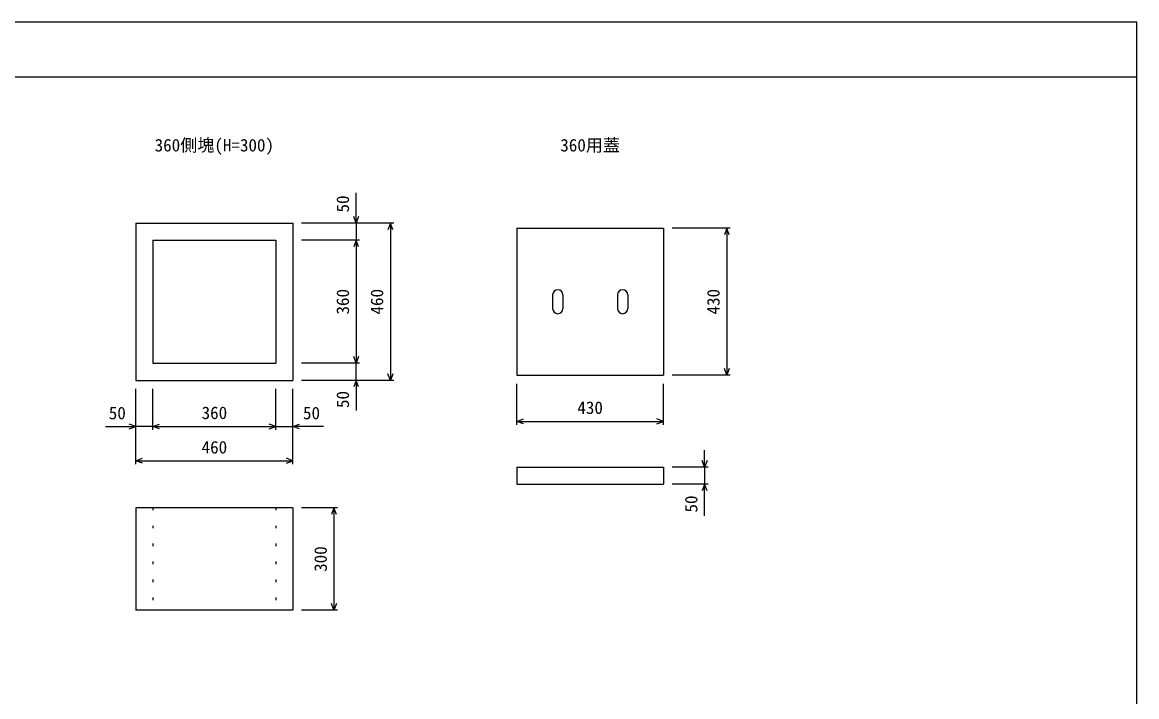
# Model space of a CAD drawing. Units: millimetres, scale not verified. Extents: x -12600 to 12600, y -8910 to 8910.
# Drawn here: x -1394 to 1868, y -46 to 1927 of the extents above; entities that cross this region are included whole.
import ezdxf
from ezdxf.enums import TextEntityAlignment as Align

# ---------------------------------------------------------------- set-up
doc = ezdxf.new("R2010")
doc.units = ezdxf.units.MM
doc.header["$LTSCALE"] = 30
doc.linetypes.add('DOTTED', pattern=[1.75, 0.25, -1.5])
for name, color, linetype, lineweight in [('0-0_DIM', 7, 'Continuous', 25), ('0-4_OUTLINE', 3, 'Continuous', 25), ('0-5_OUTLINE2', 4, 'DOTTED', 25), ('0-6_TXT', 7, 'Continuous', 25)]:
    doc.layers.add(name, color=color, linetype=linetype, lineweight=lineweight)
doc.styles.add('ＭＳ ゴシック', font='')
doc.styles.get('ＭＳ ゴシック').set_extended_font_data('MS Gothic')

msp = doc.modelspace()

# ---------------------------------------------------------------- linework, layer by layer
at = {"layer": '0-0_DIM'}
for p, q in [((-4631.52, 1766.57), (1868.48, 1766.57)), ((-416.52, 1339.19), (-416.52, 1427.79)), ((-306.52, 1339.19), (-576.52, 1339.19)), ((-416.52, 1339.19), (-416.52, 1289.19)), ((-316.52, 1339.19), (-316.52, 879.19)), ((678.48, 1324.19), (508.48, 1324.19)), ((668.48, 1324.19), (668.48, 894.19)), ((-406.52, 1289.19), (-576.52, 1289.19)), ((-416.52, 1289.19), (-416.52, 929.19)), ((-406.52, 929.19), (-576.52, 929.19)), ((-416.52, 879.19), (-416.52, 929.19)), ((678.48, 894.19), (508.48, 894.19)), ((-1061.52, 634.19), (-1061.52, 854.19)), ((-1011.52, 734.19), (-1011.52, 854.19)), ((-651.52, 734.19), (-651.52, 854.19)), ((-601.52, 634.19), (-601.52, 854.19)), ((-306.52, 879.19), (-576.52, 879.19)), ((-416.52, 879.19), (-416.52, 790.59)), ((53.48, 749.19), (53.48, 869.19)), ((483.48, 749.19), (483.48, 869.19)), ((53.48, 759.19), (483.48, 759.19)), ((-1150.68, 744.19), (-1061.52, 744.19)), ((-1011.52, 744.19), (-1061.52, 744.19)), ((-1011.52, 744.19), (-651.52, 744.19)), ((-651.52, 744.19), (-601.52, 744.19)), ((-512.37, 744.19), (-601.52, 744.19)), ((603.48, 625.2), (603.48, 675.2)), ((-1061.52, 644.19), (-601.52, 644.19)), ((613.48, 625.2), (508.48, 625.2)), ((603.48, 625.2), (603.48, 575.2)), ((613.48, 575.2), (508.48, 575.2)), ((603.48, 483.16), (603.48, 575.2)), ((-471.52, 506.42), (-576.52, 506.42)), ((-481.52, 506.42), (-481.52, 206.42)), ((-471.52, 206.42), (-576.52, 206.42))]:
    msp.add_line(p, q, dxfattribs=at)
msp.add_lwpolyline([(-4631.52, -2073.43), (1868.48, -2073.43), (1868.48, 1926.57), (-4631.52, 1926.57)], close=True, dxfattribs=at)
for points in [[(-409.44, 1358.65), (-416.52, 1339.19), (-423.61, 1358.65)], [(-309.44, 1319.73), (-316.52, 1339.19), (-323.61, 1319.73)], [(675.56, 1304.73), (668.48, 1324.19), (661.39, 1304.73)], [(-409.44, 1269.73), (-416.52, 1289.19), (-423.61, 1269.73)], [(-409.44, 948.65), (-416.52, 929.19), (-423.61, 948.65)], [(675.56, 913.65), (668.48, 894.19), (661.39, 913.65)], [(-309.44, 898.65), (-316.52, 879.19), (-323.61, 898.65)], [(-409.44, 859.73), (-416.52, 879.19), (-423.61, 859.73)], [(-1080.98, 737.1), (-1061.52, 744.19), (-1080.98, 751.27)], [(-992.07, 737.1), (-1011.52, 744.19), (-992.07, 751.27)], [(-670.98, 737.1), (-651.52, 744.19), (-670.98, 751.27)], [(-582.07, 737.1), (-601.52, 744.19), (-582.07, 751.27)], [(72.93, 752.1), (53.48, 759.19), (72.93, 766.27)], [(464.02, 752.1), (483.48, 759.19), (464.02, 766.27)], [(-1042.07, 637.1), (-1061.52, 644.19), (-1042.07, 651.27)], [(-620.98, 637.1), (-601.52, 644.19), (-620.98, 651.27)], [(610.56, 644.66), (603.48, 625.2), (596.39, 644.66)], [(610.56, 555.75), (603.48, 575.2), (596.39, 555.75)], [(-474.44, 486.96), (-481.52, 506.42), (-488.61, 486.96)], [(-474.44, 225.88), (-481.52, 206.42), (-488.61, 225.88)]]:
    msp.add_lwpolyline(points, dxfattribs=at)
at = {"layer": '0-4_OUTLINE'}
for p, q in [((-1061.52, 1339.19), (-1061.52, 879.19)), ((53.48, 1324.19), (483.48, 1324.19)), ((53.48, 1324.19), (53.48, 894.19)), ((483.48, 1324.19), (483.48, 894.19)), ((-1011.52, 1289.19), (-651.52, 1289.19)), ((-651.52, 1289.19), (-651.52, 929.19)), ((158.48, 1129.19), (158.48, 1089.19)), ((188.48, 1129.19), (188.48, 1089.19)), ((348.48, 1129.19), (348.48, 1089.19)), ((378.48, 1129.19), (378.48, 1089.19)), ((53.48, 894.19), (483.48, 894.19)), ((-1061.52, 879.19), (-601.52, 879.19)), ((53.48, 625.2), (483.48, 625.2)), ((53.48, 625.2), (53.48, 575.2)), ((483.48, 625.2), (483.48, 575.2)), ((53.48, 575.2), (483.48, 575.2)), ((-1061.52, 506.42), (-1061.52, 206.42)), ((-601.52, 506.42), (-1061.52, 506.42))]:
    msp.add_line(p, q, dxfattribs=at)
for points in [[(-1061.52, 1339.19), (-601.52, 1339.19), (-601.52, 879.19)], [(-1011.52, 1289.19), (-1011.52, 929.19), (-651.52, 929.19)], [(-601.52, 506.42), (-601.52, 206.42), (-1061.52, 206.42)]]:
    msp.add_lwpolyline(points, dxfattribs=at)
for centre, start, end in [((173.48, 1129.19), 0, 180), ((363.48, 1129.19), 0, 180), ((173.48, 1089.19), 180, 0), ((363.48, 1089.19), 180, 0)]:
    msp.add_arc(centre, 15, start, end, dxfattribs=at)
at = {"layer": '0-5_OUTLINE2'}
for p, q in [((-1011.52, 506.42), (-1011.52, 206.42)), ((-651.52, 506.42), (-651.52, 206.42))]:
    msp.add_line(p, q, dxfattribs=at)

# ---------------------------------------------------------------- texts
at = {"layer": '0-0_DIM', "style": 'ＭＳ ゴシック'}
for s, p in [('50', (-426.52, 1370.23)), ('360', (-426.52, 1071.69)), ('460', (-326.52, 1071.69)), ('430', (658.48, 1071.69)), ('50', (-426.52, 798.14)), ('50', (593.48, 492.52)), ('300', (-491.52, 318.92))]:
    msp.add_text(s, height=36.66, rotation=90, dxfattribs=at).set_placement(p, align=Align.BOTTOM_LEFT)
for s, p in [('430', (230.98, 769.87)), ('50', (-1140.79, 754.19)), ('360', (-869.02, 754.87)), ('50', (-572.25, 754.19)), ('460', (-869.02, 654.19))]:
    msp.add_text(s, height=36.66, dxfattribs=at).set_placement(p, align=Align.BOTTOM_LEFT)
at = {"layer": '0-6_TXT', "style": 'ＭＳ ゴシック'}
for s, p in [('360側塊(H=300)', (-1006.52, 1537.77)), ('360用蓋', (180.98, 1537.77))]:
    msp.add_text(s, height=36.66, dxfattribs=at).set_placement(p, align=Align.BOTTOM_LEFT)

doc.saveas('drawing.dxf')
